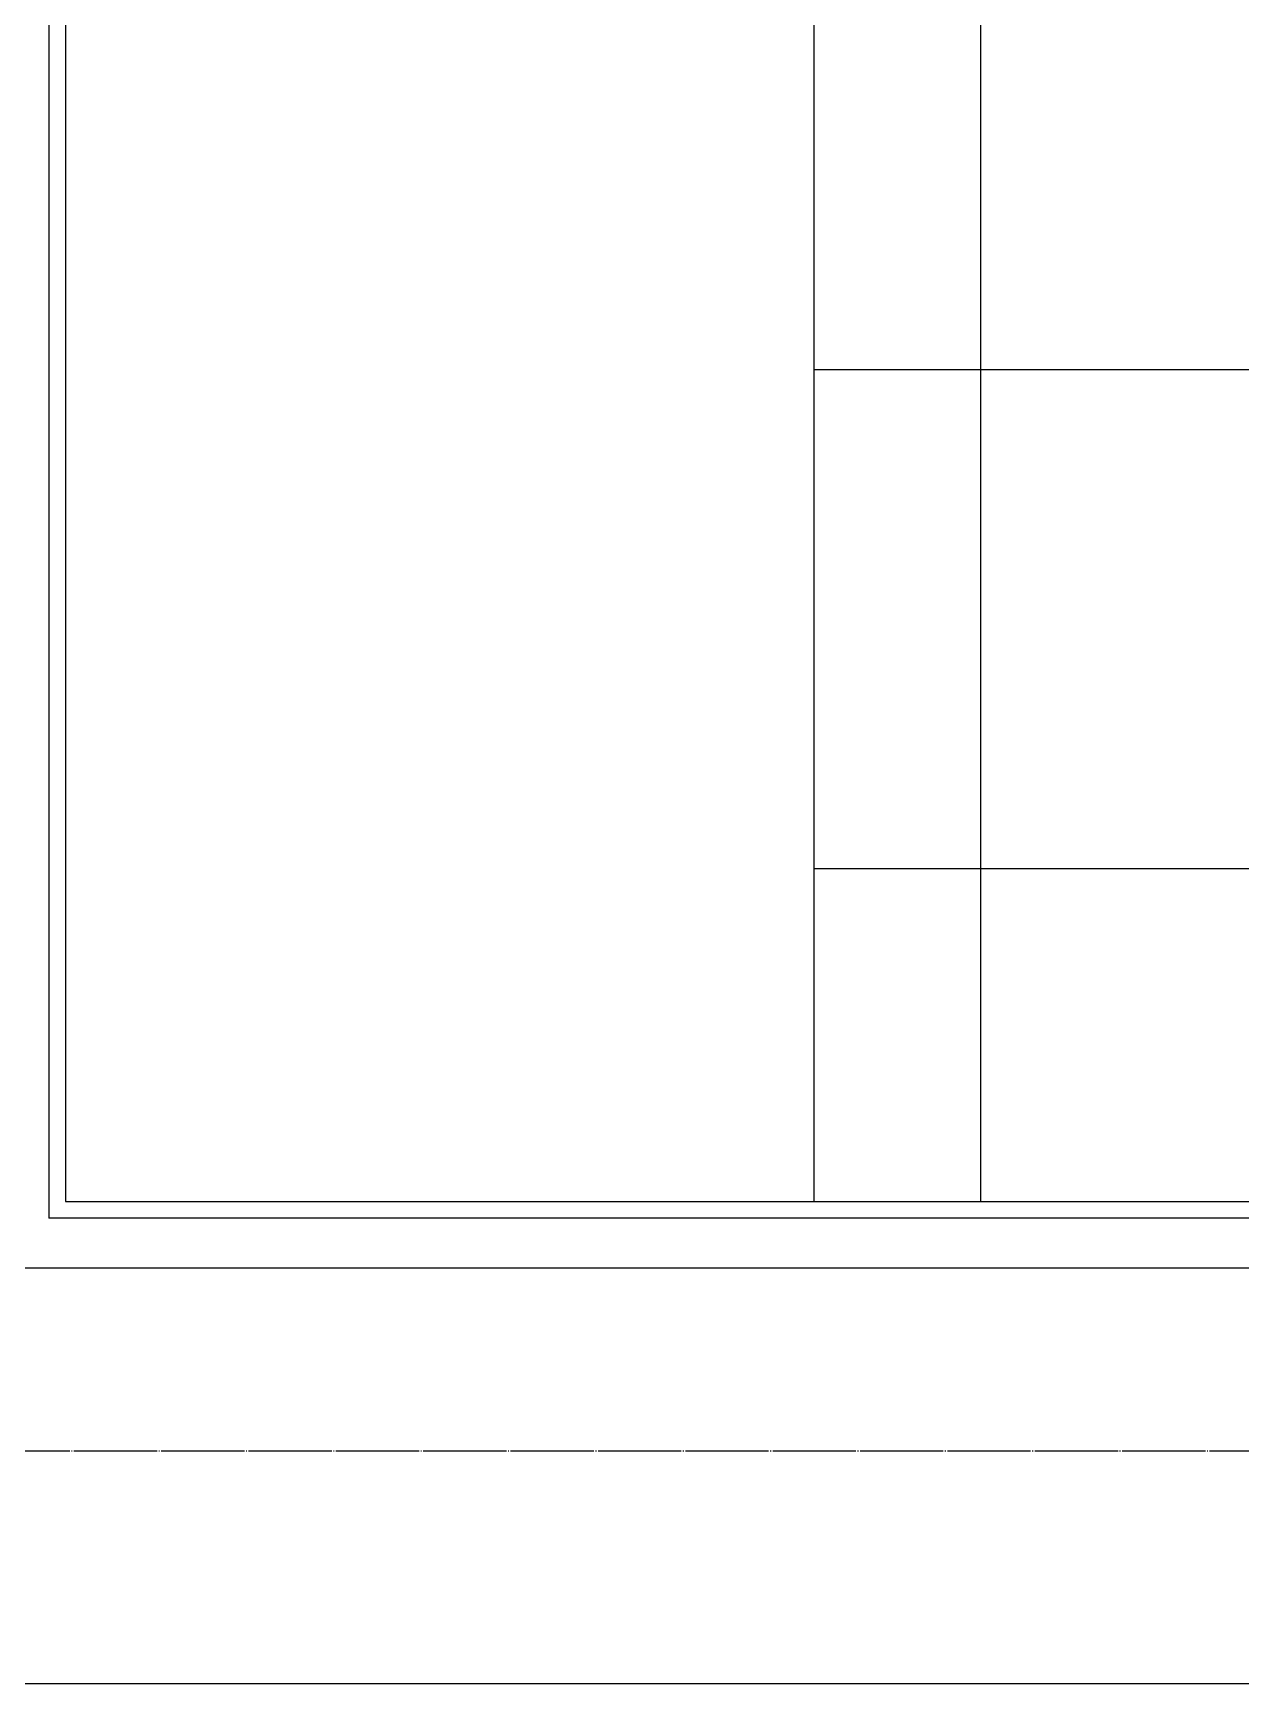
# Model space of a CAD drawing. Header units: millimetres. Extents: x 18456 to 179493, y -203649 to 469211.
# Drawn here: x 108310 to 109036, y 146194 to 147187 of the extents above; entities that cross this region are included whole.
import ezdxf

# ---------------------------------------------------------------- set-up
doc = ezdxf.new("R2010")
doc.units = ezdxf.units.MM
doc.linetypes.add('X-평면도(기본형)$0$CEN', pattern=[52.5, 50, -1, 0.5, -1])
for name, color, linetype, true_color in [('X-평면도(기본형)$0$CEN', 1, 'X-평면도(기본형)$0$CEN', 0xff0000), ('X-평면도(기본형)$0$FIN', 9, 'Continuous', 0x808080), ('X-평면도(기본형)$0$FUR', 6, 'Continuous', 0xff00ff), ('X-평면도(기본형)$0$MC', 7, 'Continuous', 0x7f7fff), ('X-평면도(기본형)$0$TIL', 5, 'Continuous', 0x0000ff), ('X-평면도(기본형)$0$W1', 2, 'Continuous', 0xffff00)]:
    doc.layers.add(name, color=color, linetype=linetype, true_color=true_color)

# ---------------------------------------------------------------- blocks, each defined once
blk = doc.blocks.new('X-평면도(기본형)$0$BA23502100')
at = {"layer": 'X-평면도(기본형)$0$FUR'}
blk.add_line((0, 450), (1180, 450), dxfattribs=at)
at = {"layer": 'X-평면도(기본형)$0$MC'}
blk.add_lwpolyline([(500, 2350), (1700, 2350), (1700, 1450), (2100, 1450), (2100, 0), (0, 0), (0, 1450), (500, 1450)], close=True, dxfattribs=at)
at = {"layer": 'X-평면도(기본형)$0$TIL'}
for p, q in [((500, 815.77), (500, 450)), ((200, 799.91), (200, 450)), ((0, 550), (1180, 550))]:
    blk.add_line(p, q, dxfattribs=at)

msp = doc.modelspace()

# ---------------------------------------------------------------- linework, layer by layer
at = {"layer": 'X-평면도(기본형)$0$CEN'}
msp.add_line((113844.63, 146333.95), (107929.63, 146333.95), dxfattribs=at)
at = {"layer": 'X-평면도(기본형)$0$FIN'}
for p in [(108319.63, 148593.95), (109789.63, 146473.95)]:
    msp.add_line(p, (108319.63, 146473.95), dxfattribs=at)
at = {"layer": 'X-평면도(기본형)$0$W1'}
for p, q in [((110489.63, 146443.95), (108289.63, 146443.95)), ((110489.63, 146193.95), (108039.63, 146193.95))]:
    msp.add_line(p, q, dxfattribs=at)

# ---------------------------------------------------------------- block references
at = {"layer": 'X-평면도(기본형)$0$TIL', "xscale": -1, "rotation": 270}
msp.add_blockref('X-평면도(기본형)$0$BA23502100', (108329.63, 146483.95), dxfattribs=at)

doc.saveas('drawing.dxf')
